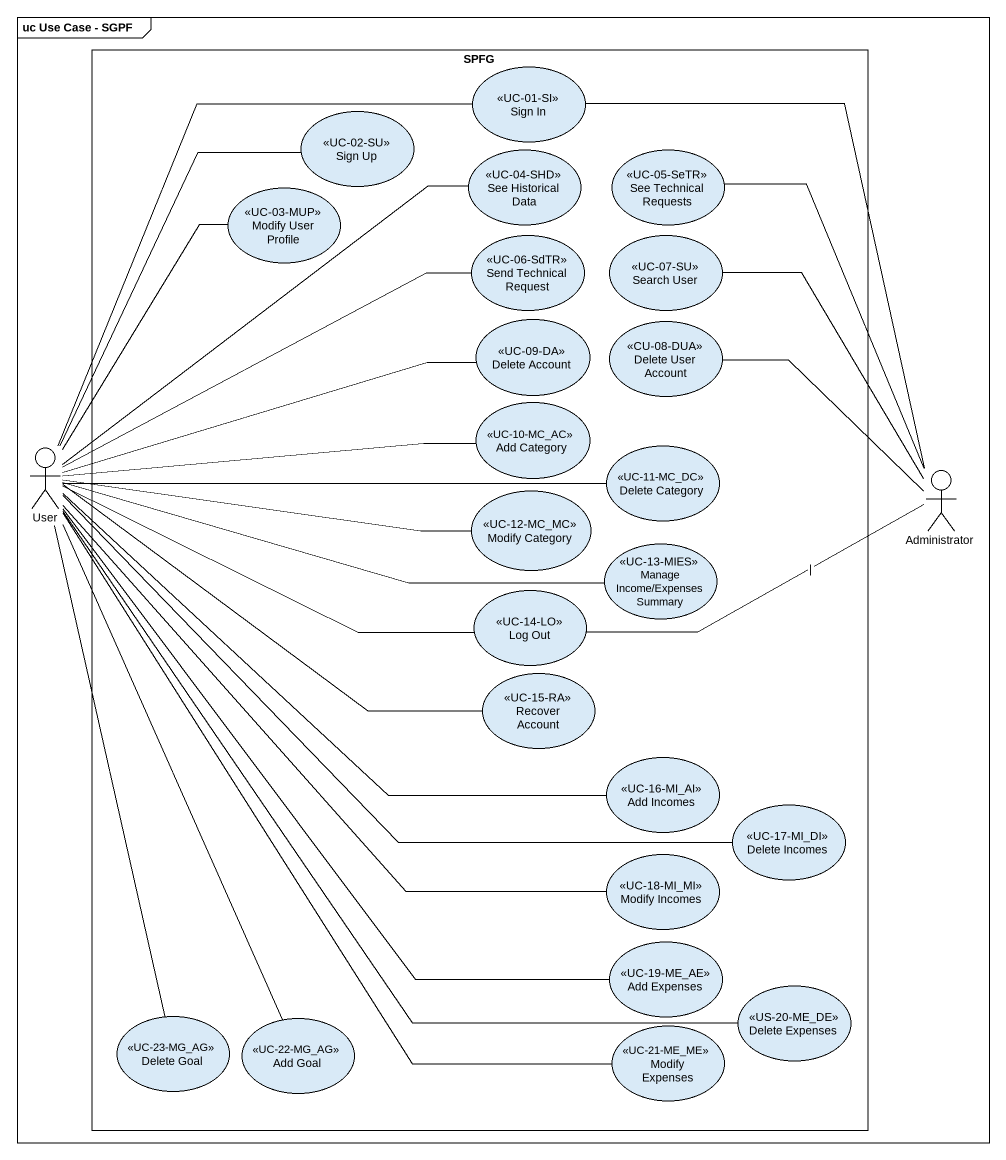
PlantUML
@startuml
mainframe uc Use Case - SGPF
rectangle SPFG {
  usecase "Sign In" as Sign_In <<UC-01-SI>>
  usecase "Sign Up" as Sign_Up <<UC-02-SU>>
  usecase "See Historical Data" as See_Historical_Data <<UC-04-SHD>>
  usecase "See Technical Requests" as See_Technical_Requests <<UC-05-SeTR>>
  usecase "Modify User Profile" as Modify_User_Profile <<UC-03-MUP>>
  usecase "Send Technical Request" as Send_Technical_Request <<UC-06-SdTR>>
  usecase "Search User" as Search_User <<UC-07-SU>>
  usecase "Delete Account" as Delete_Account <<UC-09-DA>>
  usecase "Delete User Account" as Delete_User_Account <<CU-08-DUA>>
  usecase "Add Category" as Add_Category <<UC-10-MC_AC>>
  usecase "Delete Category" as Delete_Category <<UC-11-MC_DC>>
  usecase "Modify Category" as Modify_Category <<UC-12-MC_MC>>
  usecase "Manage Income/Expenses Summary" as Manage_Income_Expenses <<UC-13-MIES>>
  usecase "Log Out" as Log_Out <<UC-14-LO>>
  usecase "Recover Account" as Recover_Account <<UC-15-RA>>
  usecase "Add Incomes" as Add_Incomes <<UC-16-MI_AI>>
  usecase "Delete Incomes" as Delete_Incomes <<UC-17-MI_DI>>
  usecase "Modify Incomes" as Modify_Incomes <<UC-18-MI_MI>>
  usecase "Add Expenses" as Add_Expenses <<UC-19-ME_AE>>
  usecase "Delete Expenses" as Delete_Expenses <<US-20-ME_DE>>
  usecase "Delete Goal" as Delete_Goal <<UC-23-MG_AG>>
  usecase "Add Goal" as Add_Goal <<UC-22-MG_AG>>
  usecase "Modify Expenses" as Modify_Expenses <<UC-21-ME_ME>>
}
actor User
actor Administrator
User -up- Sign_In
User -up- Sign_Up
User -up- See_Historical_Data
User -up- Modify_User_Profile
User -right- Send_Technical_Request
User -right- Delete_Account
User -right- Add_Category
User -right- Delete_Category
User -right- Modify_Category
User -right- Manage_Income_Expenses
User -right- Log_Out
User -right- Recover_Account
User -right- Add_Incomes
User -right- Delete_Incomes
User -- Modify_Incomes
User -- Add_Expenses
User -- Delete_Expenses
User -- Delete_Goal
User -- Add_Goal
User -- Modify_Expenses
Administrator -up- Sign_In
Administrator -up- See_Technical_Requests
Administrator -up- Search_User
Administrator -left- Delete_User_Account
Administrator -left- Log_Out : |
@enduml
